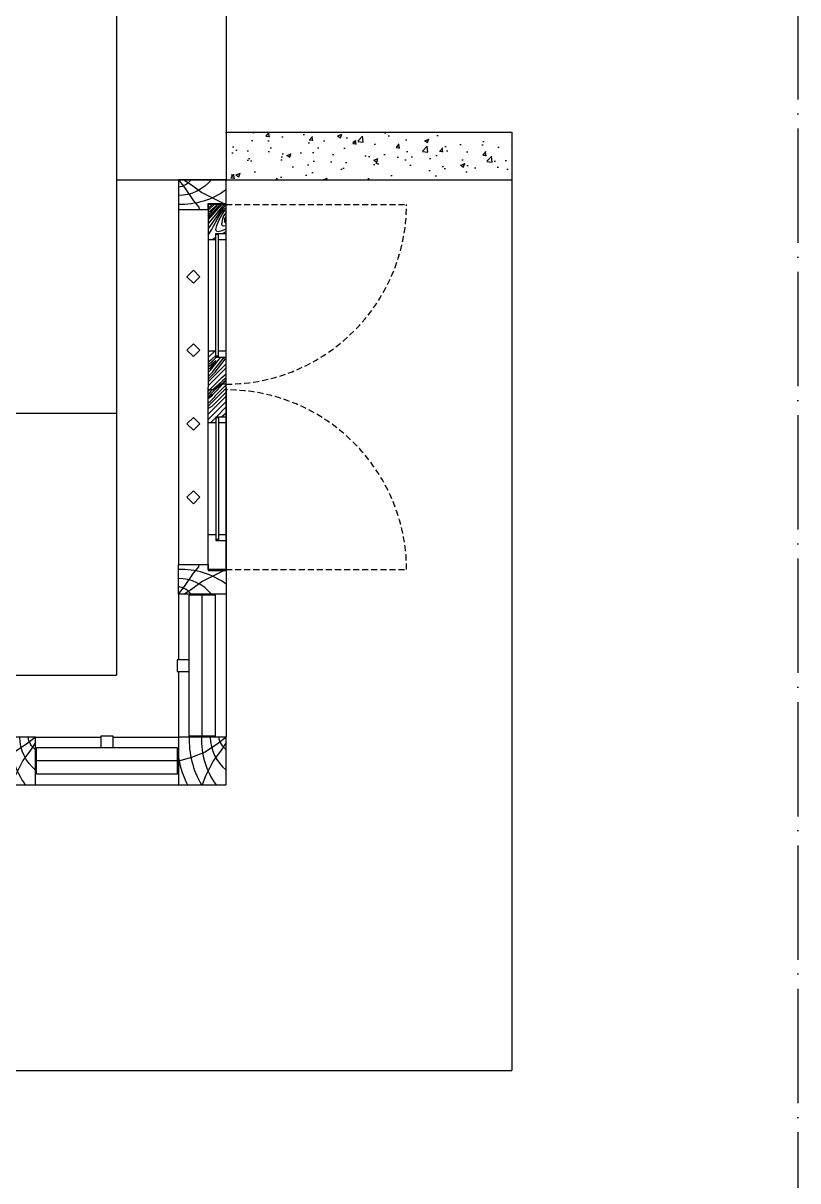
# Model space of a CAD drawing. Header units: metres. Extents: x -16 to 65907, y -5261 to 15511.
# Drawn here: x 11214.6 to 11377.2, y -2639.2 to -2396.2 of the extents above; entities that cross this region are included whole.
import ezdxf

# ---------------------------------------------------------------- set-up
doc = ezdxf.new("R2010")
doc.units = ezdxf.units.M
doc.linetypes.add('ACAD_ISO04W100', pattern=[30, 24, -3, 0, -3])
doc.linetypes.add('DASHED', pattern=[19.05, 12.7, -6.35])
for name, color, linetype in [('BC-BOUNDARY', 3, 'ACAD_ISO04W100'), ('BC-GREYCOLOR', 8, 'Continuous'), ('BC-HATCH', 8, 'Continuous'), ('BC-JOINERY', 93, 'Continuous')]:
    doc.layers.add(name, color=color, linetype=linetype)

# ---------------------------------------------------------------- blocks, each defined once
blk = doc.blocks.new('BC-JN-FRAME-SIDE')
at = {"layer": 'BC-HATCH'}
for points in [[(0, -3.87), (-1.06, -2.29), (-2.66, -0.06), (-4.24, 2.97), (-5, 4.54)], [(-0.01, -5), (-1.62, -3.74), (-4.39, -1.84), (-5.78, -0.75), (-6.25, -0.66)]]:
    blk.add_lwpolyline(points, dxfattribs=at)
for centre, radius, start, end in [((10.75, -4.4), 15.93, 143.8447, 182.1637), ((5.98, -5.2), 9.31, 129.9112, 178.7469), ((2.65, -5.73), 4.3, 128.027, 170.1852)]:
    blk.add_arc(centre, radius, start, end, dxfattribs=at)
at = {"layer": 'BC-JOINERY'}
for p, q in [((-5, 1.25), (-5, 5)), ((-5, 5), (0, 5)), ((0, 5), (0, -5)), ((-6.25, -5), (-6.25, 1.25)), ((-6.25, 1.25), (-5, 1.25)), ((0, -5), (-6.25, -5))]:
    blk.add_line(p, q, dxfattribs=at)

msp = doc.modelspace()

# ---------------------------------------------------------------- hatches: boundary and pattern name
at = {"layer": 'BC-GREYCOLOR', "linetype": 'Continuous'}
h = msp.add_hatch(dxfattribs=at)
h.set_pattern_fill('AR-CONC', color=256, scale=0.05, style=0)
h.set_pattern_definition([(50, (-9187.1976, 111.975), (9.1092334, -0.7969543), [0.9525, -10.4775]), (355, (-9187.198, 111.975), (-1.7621413, 9.552832), [0.762, -8.382]), (100.451, (-9186.4385, 111.909), (7.347125, 8.7558344), [0.8095, -8.9045]), (46.1842, (-9187.198, 114.515), (13.553952, -2.1021164), [1.42875, -15.71625]), (96.6356, (-9186.068, 114.34), (11.870212, 12.371278), [1.21425, -13.35675]), (351.184, (-9187.198, 114.515), (11.87023, 12.371256), [1.143, -12.573]), (21, (-9185.9276, 113.88), (7.580744, -5.113276), [0.9525, -10.4775]), (326, (-9185.928, 113.88), (3.0901014, 9.2093983), [0.762, -8.382]), (71.4514, (-9185.296, 113.454), (10.6708245, 4.096143), [0.8095, -8.9045]), (37.5, (-9187.1976, 111.9752), (0.15443016, 4.22775194), [0, -8.2804, 0, -8.509, 0, -8.41375]), (7.5, (-9187.1976, 111.975), (3.3409831, 5.0090287), [0, -4.8514, 0, -8.0899, 0, -3.20675]), (327.5, (-9190.0297, 111.9752), (6.77952976, -0.2864372), [0, -3.175, 0, -9.906, 0, -13.1445]), (317.5, (-9191.2997, 111.975), (7.406459, 1.2713246), [0, -4.1275, 0, -6.5786, 0, -9.3345])])
h.paths.add_polyline_path([(11317.18, -2429.072), (11317.18, -2419.072), (11257.18, -2419.072), (11257.18, -2429.072)])
at = {"layer": 'BC-GREYCOLOR'}
h = msp.add_hatch(dxfattribs=at)
h.set_pattern_fill('WOOD-F4', color=256, scale=15, angle=45, style=0, pattern_type=2)
h.set_pattern_definition([(75.964, (11251.6266, -2423.2324), (10.6066, 53.033), [0.8746, -86.5896]), (48.814, (11251.9448, -2425.4598), (137.885815, 159.09902), [2.255, -223.2444]), (241.699, (11252.263, -2423.2324), (-21.2132, -42.42641), [1.566, -155.0386]), (55.305, (11251.7327, -2425.0356), (42.42641, 63.63961), [1.677, -166.028]), (34.695, (11259.3695, -2432.6723), (74.24621, 53.03301), [1.677, -166.028]), (208.301, (11261.1726, -2432.142), (-95.45942, -53.03301), [1.566, -155.0386]), (40.914, (11258.7331, -2432.0359), (10.6066, 10.6066), [2.1054, -208.4297]), (41.186, (11258.9452, -2432.4602), (10.6066, 10.6066), [2.255, -223.2444]), (14.036, (11261.1726, -2432.7784), (31.8198, 10.6066), [0.8746, -86.5896]), (34.695, (11253.9601, -2427.263), (74.24621, 53.03301), [1.677, -166.028]), (208.301, (11255.7632, -2426.7326), (-95.45942, -53.03301), [1.566, -155.0386]), (241.699, (11257.4603, -2428.4297), (-21.2132, -42.4264), [1.566, -155.0386]), (55.305, (11256.93, -2430.2328), (42.4264, 63.63961), [1.677, -166.028]), (45, (11259.37, -2430.763), (-10.607, 10.607), [3.15, -11.85]), (228.814, (11260.4301, -2428.6418), (-137.885815, -159.09902), [2.255, -223.2444]), (49.0856, (11252.4752, -2425.9902), (127.27921, 148.492416), [2.10535, -208.4297]), (49.0856, (11252.3691, -2425.672), (127.27921, 148.492416), [2.10535, -208.4297]), (40.914, (11253.0055, -2426.5205), (10.6066, 10.6066), [2.1054, -208.4297]), (40.914, (11253.3237, -2426.6266), (10.6066, 10.6066), [2.1054, -208.4297]), (41.186, (11253.5358, -2427.0508), (10.6066, 10.6066), [2.255, -223.2444]), (14.036, (11255.7632, -2427.369), (31.8198, 10.6066), [0.8746, -86.5896]), (40.914, (11258.4149, -2431.9299), (10.6066, 10.6066), [2.1054, -208.4297]), (40.914, (11258.7331, -2432.0359), (10.6066, 10.6066), [2.1054, -208.4297]), (75.964, (11256.824, -2428.4297), (10.6066, 53.033), [0.8746, -86.5896]), (48.814, (11257.1421, -2430.6571), (137.885815, 159.09902), [2.255, -223.2444]), (49.086, (11257.5663, -2430.8692), (127.27921, 148.49242), [2.1054, -208.4297]), (49.086, (11257.6724, -2431.1874), (127.27921, 148.49242), [2.1054, -208.4297]), (45, (11248.975, -2427.793), (-10.607, 10.607), [1.8, -13.2]), (36.87, (11248.1265, -2428.4297), (10.6066, 10.6066), [1.0607, -105.0054]), (30.964, (11247.0658, -2429.066), (10.6066, 10.6066), [1.237, -60.6097]), (28.301, (11245.687, -2429.8085), (95.45942, 53.03301), [1.566, -155.0386]), (26.565, (11244.8384, -2430.233), (10.6066, 10.6066), [0.9487, -46.4855]), (33.69, (11243.5656, -2431.0813), (10.6066, 10.6066), [1.5297, -74.9556]), (45, (11243.247, -2431.4), (-10.607, 10.607), [0.45, -14.55]), (225, (11245.157, -2430.975), (10.607, -10.607), [1.65, -13.35]), (217.875, (11246.1112, -2430.2328), (-10.6066, -10.6066), [1.2093, -119.7245]), (214.695, (11247.49, -2429.2782), (-74.24621, -53.03301), [1.677, -166.028]), (213.69, (11248.763, -2428.4297), (-10.6066, -10.6066), [1.5297, -74.9556]), (219.289, (11249.9296, -2427.4751), (-10.6066, -10.6066), [1.5075, -149.2407]), (225, (11246.217, -2430.975), (10.607, -10.607), [2.4, -12.6]), (221.186, (11247.9143, -2429.4903), (-10.6066, -10.6066), [2.255, -223.2444]), (218.991, (11250.1417, -2427.6872), (-116.67262, -95.459415), [2.86575, -283.70885]), (45, (11248.763, -2427.581), (-10.607, 10.607), [1.8, -13.2]), (35.538, (11248.0204, -2428.1115), (10.6066, 10.6066), [0.9124, -90.329]), (26.565, (11246.7476, -2428.748), (10.6066, 10.6066), [1.423, -46.011]), (21.801, (11245.687, -2429.1721), (74.24621, 31.8198), [1.1424, -113.0942]), (14.036, (11244.8384, -2429.3843), (31.8198, 10.6066), [0.8746, -86.5896]), (341.565, (11244.52, -2429.278), (21.2132, -2e-07), [0.3354, -33.2056]), (161.565, (11246.005, -2428.2175), (-21.2132, 2e-07), [0.3354, -33.2056]), (188.13, (11246.7476, -2428.1115), (-53.033, -10.6066), [0.75, -74.25]), (198.435, (11247.702, -2427.793), (-10.6066, -10.6066), [1.0062, -32.535]), (215.538, (11249.187, -2426.7326), (-10.6066, -10.6066), [1.8248, -89.4166]), (180, (11247.808, -2426.202), (-10.6066, -10.6066), [0.212, -21.001]), (210.964, (11248.3386, -2425.884), (-10.6066, -10.6066), [0.6185, -61.228]), (161.565, (11247.066, -2427.157), (-21.2132, 2e-07), [0.3354, -33.2056]), (203.199, (11247.8083, -2426.8387), (-42.4264, -21.2132), [0.8078, -79.9697]), (216.87, (11248.6568, -2426.2023), (-10.6066, -10.6066), [1.0607, -105.0054]), (180, (11247.066, -2427.581), (-10.6066, -10.6066), [0.6364, -20.577]), (206.565, (11247.49, -2427.369), (-10.6066, -10.6066), [0.4743, -46.9598]), (210.964, (11248.0204, -2427.051), (-10.6066, -10.6066), [0.6185, -61.228]), (216.87, (11248.869, -2426.4144), (-10.6066, -10.6066), [1.0607, -105.0054]), (108.435, (11250.672, -2423.5506), (-10.6066, 10.6066), [0.3354, -33.2056]), (81.87, (11250.566, -2424.293), (2e-08, 21.2132), [0.75, -74.25]), (71.565, (11250.248, -2425.248), (2e-07, 21.2132), [1.0062, -32.535]), (54.462, (11249.187, -2426.7326), (42.4264, 63.6396), [1.8248, -89.4166]), (90, (11248.657, -2425.354), (-10.6066, 10.6066), [0.212, -21.001]), (59.036, (11248.3386, -2425.884), (21.2132, 42.4264), [0.6185, -61.228]), (90, (11250.036, -2424.611), (-10.6066, 10.6066), [0.6364, -20.577]), (63.435, (11249.8235, -2425.0356), (10.6066, 31.8198), [0.4743, -46.9598]), (59.036, (11249.5053, -2425.566), (21.2132, 42.4264), [0.6185, -61.228]), (53.13, (11248.869, -2426.4144), (53.033, 74.24622), [1.0607, -105.0054]), (108.435, (11249.6114, -2424.611), (-10.6066, 10.6066), [0.3354, -33.2056]), (66.801, (11249.2932, -2425.3538), (10.6066, 31.8198), [0.8078, -79.9697]), (53.13, (11248.6568, -2426.2023), (53.033, 74.24622), [1.0607, -105.0054]), (68.199, (11251.2024, -2424.2931), (10.6066, 31.8198), [1.1424, -113.0942]), (63.435, (11250.566, -2425.566), (10.6066, 31.8198), [1.423, -46.011]), (54.462, (11250.0356, -2426.3084), (42.4264, 63.6396), [0.9124, -90.329]), (233.13, (11250.8842, -2425.672), (-53.033, -74.24622), [1.0607, -105.0054]), (239.036, (11251.5206, -2424.6113), (-21.2132, -42.4264), [1.237, -60.6097]), (51.009, (11250.1417, -2427.6872), (84.852814, 106.066017), [2.86575, -283.70885]), (56.31, (11250.8842, -2426.3084), (31.8198, 53.033), [1.5297, -74.9556]), (50.711, (11249.9296, -2427.4751), (84.85282, 106.06602), [1.5075, -149.2407]), (315, (11246.323, -2427.475), (10.607, 10.607), [0.15, -14.85]), (315, (11249.93, -2423.869), (10.607, 10.607), [0.15, -14.85]), (39.29, (11256.93, -2434.4754), (10.6066, 10.6066), [1.5075, -149.2407]), (33.69, (11258.0967, -2433.5208), (10.6066, 10.6066), [1.5297, -74.9556]), (38.991, (11256.7178, -2434.2633), (116.67262, 95.459415), [2.86575, -283.70885]), (210.964, (11259.7937, -2432.8845), (-10.6066, -10.6066), [1.237, -60.6097]), (216.87, (11258.733, -2433.5208), (-10.6066, -10.6066), [1.0607, -105.0054]), (35.538, (11258.0967, -2434.3694), (10.6066, 10.6066), [0.9124, -90.329]), (26.565, (11258.839, -2433.839), (10.6066, 10.6066), [1.423, -46.011]), (21.801, (11260.112, -2433.2026), (74.2462, 31.8198), [1.1424, -113.0942]), (36.87, (11258.2027, -2435.7482), (10.6066, 10.6066), [1.0607, -105.0054]), (23.2, (11259.0513, -2435.1118), (42.4264, 21.2132), [0.8078, -79.9697]), (341.565, (11259.794, -2434.7936), (21.213, -2e-07), [0.3354, -33.2056]), (36.87, (11257.9906, -2435.536), (10.6066, 10.6066), [1.0607, -105.0054]), (30.964, (11258.839, -2434.8997), (10.6066, 10.6066), [0.6185, -61.228]), (26.565, (11259.3695, -2434.5815), (10.6066, 10.6066), [0.4743, -46.96]), (360, (11259.794, -2434.369), (10.607, 10.607), [0.6364, -20.577]), (30.964, (11258.521, -2436.0664), (10.6066, 10.6066), [0.6185, -61.228]), (360, (11259.051, -2435.748), (10.607, 10.607), [0.212, -21.001]), (35.538, (11257.6724, -2435.218), (10.6066, 10.6066), [1.8248, -89.4166]), (18.435, (11259.157, -2434.157), (10.6066, 10.6066), [1.006, -32.535]), (8.13, (11260.112, -2433.839), (53.033, 10.6066), [0.75, -74.25]), (341.565, (11260.8544, -2433.733), (21.213, -2e-07), [0.3354, -33.2056]), (233.13, (11257.9906, -2435.536), (-53.033, -74.2462), [1.0607, -105.0054]), (239.036, (11257.3542, -2436.3846), (-21.2132, -42.4264), [0.6185, -61.228]), (243.435, (11257.036, -2436.915), (-10.6066, -31.8198), [0.4743, -46.96]), (270, (11256.824, -2437.339), (10.607, -10.607), [0.6364, -20.577]), (233.13, (11258.2027, -2435.7482), (-53.033, -74.2462), [1.0607, -105.0054]), (246.8, (11257.5663, -2436.5968), (-10.6066, -31.8198), [0.8078, -79.9697]), (288.43, (11257.248, -2437.339), (10.6066, -10.6066), [0.3354, -33.2056]), (239.036, (11258.521, -2436.0664), (-21.2132, -42.4264), [0.6185, -61.228]), (270, (11258.203, -2436.597), (10.607, -10.607), [0.212, -21.001]), (234.462, (11257.6724, -2435.218), (-42.4264, -63.6396), [1.8248, -89.4166]), (251.57, (11256.612, -2436.703), (-2e-07, -21.213), [1.006, -32.535]), (261.87, (11256.2935, -2437.6574), (-2e-08, -21.2132), [0.75, -74.25]), (288.43, (11256.1875, -2438.4), (10.6066, -10.6066), [0.3354, -33.2056]), (108.43, (11255.127, -2439.885), (-10.6066, 10.6066), [0.3354, -33.2056]), (75.964, (11255.0208, -2439.5666), (10.6066, 53.033), [0.8746, -86.5896]), (68.2, (11255.2329, -2438.718), (10.6066, 31.8198), [1.1424, -113.0942]), (63.43, (11255.657, -2437.6574), (10.6066, 31.82), [1.423, -46.011]), (54.46, (11256.2935, -2436.3846), (42.4264, 63.6396), [0.9124, -90.329]), (45, (11256.824, -2435.642), (-10.607, 10.607), [1.8, -13.2]), (229.086, (11254.4904, -2436.2786), (-127.27921, -148.49242), [2.1054, -208.4297]), (225, (11253.112, -2437.87), (10.607, -10.607), [2.4, -12.6]), (231.009, (11256.7178, -2434.2633), (-84.85281, -106.06602), [2.86575, -283.70885]), (228.814, (11254.9147, -2436.4907), (-137.88582, -159.09902), [2.255, -223.2444]), (225, (11253.43, -2438.188), (10.607, -10.607), [2.4, -12.6]), (230.71, (11256.93, -2434.4754), (-84.85282, -106.06602), [1.5075, -149.2407]), (236.31, (11255.9753, -2435.6422), (-31.8198, -53.033), [1.5297, -74.9556]), (235.305, (11255.1268, -2436.915), (-42.4264, -63.6396), [1.677, -166.028]), (232.125, (11254.1722, -2438.2938), (-63.6396, -84.8528), [1.2093, -119.7245]), (225, (11253.43, -2439.248), (10.607, -10.607), [1.65, -13.35]), (45, (11253.005, -2441.158), (-10.607, 10.607), [0.45, -14.55]), (56.31, (11253.3237, -2440.8394), (31.8198, 53.033), [1.5297, -74.9556]), (63.435, (11254.172, -2439.5666), (10.6066, 31.8198), [0.9487, -46.4855]), (61.7, (11254.5965, -2438.7181), (21.2132, 42.4264), [1.566, -155.0386]), (59.04, (11255.339, -2437.3392), (21.2132, 42.4264), [1.237, -60.6097]), (53.13, (11255.9753, -2436.2786), (53.033, 74.2462), [1.0607, -105.0054]), (45, (11256.612, -2435.43), (-10.607, 10.607), [1.8, -13.2]), (135, (11256.93, -2438.082), (-10.607, -10.607), [0.15, -14.85]), (135, (11260.536, -2434.475), (-10.607, -10.607), [0.15, -14.85]), (227.862, (11256.5057, -2434.0512), (-190.91885, -212.13205), [3.00375, -297.37104]), (42.138, (11256.5057, -2434.0512), (10.6066, 10.6066), [3.00375, -297.37104]), (40.426, (11256.5057, -2433.20265), (148.492424, 127.27922), [3.762, -372.4361]), (229.574, (11258.9452, -2430.33887), (-116.67262, -137.885822), [3.762, -372.4361]), (48.013, (11250.566, -2428.1115), (180.312196, 201.5254), [2.85394, -282.5405]), (47.8624, (11250.35384, -2427.89935), (190.918848, 212.13205), [3.00375, -297.37104]), (41.987, (11250.8842, -2428.4297), (10.6066, 10.6066), [2.85394, -282.5405]), (42.1376, (11251.0963, -2428.6418), (10.6066, 10.6066), [3.00375, -297.37104]), (39.29, (11251.5206, -2429.0661), (10.6066, 10.6066), [1.5075, -149.2407]), (33.69, (11252.6873, -2428.1115), (10.6066, 10.6066), [1.5297, -74.9556]), (38.991, (11251.3084, -2428.85394), (116.67262, 95.459415), [2.86575, -283.70885]), (210.964, (11254.3844, -2427.475), (-10.6066, -10.6066), [1.237, -60.6097]), (216.87, (11253.3237, -2428.1115), (-10.6066, -10.6066), [1.0607, -105.0054]), (35.538, (11252.6873, -2428.96), (10.6066, 10.6066), [0.9124, -90.329]), (26.565, (11253.4298, -2428.4297), (10.6066, 10.6066), [1.423, -46.011]), (21.801, (11254.7026, -2427.7933), (74.2462, 31.8198), [1.1424, -113.0942]), (41.987, (11256.29354, -2433.83905), (10.6066, 10.6066), [2.85394, -282.5405]), (42.138, (11256.5057, -2434.0512), (10.6066, 10.6066), [3.00375, -297.37104]), (54.462, (11255.233, -2431.5056), (42.4264, 63.6396), [0.9124, -90.329]), (63.435, (11255.763, -2430.763), (10.6066, 31.8198), [1.423, -46.011]), (68.199, (11256.3996, -2429.4903), (10.6066, 31.8198), [1.1424, -113.0942]), (239.036, (11256.7178, -2429.8085), (-21.2132, -42.4264), [1.237, -60.6097]), (233.13, (11256.0814, -2430.8692), (-53.033, -74.2462), [1.0607, -105.0054]), (51.009, (11255.33895, -2432.88445), (84.852814, 106.06602), [2.86575, -283.70885]), (50.71, (11255.1268, -2432.6723), (84.85282, 106.06602), [1.5075, -149.2407]), (56.31, (11256.0814, -2431.5056), (31.8198, 53.033), [1.5297, -74.9556]), (47.862, (11255.5511, -2433.0966), (190.91885, 212.13205), [3.00375, -297.37104]), (48.013, (11255.7632, -2433.3087), (180.312196, 201.5254), [2.85394, -282.5405]), (45, (11250.46, -2438.612), (-10.607, 10.607), [0.9, -14.1]), (41.186, (11251.0963, -2437.9756), (10.6066, 10.6066), [2.255, -223.2444]), (40.426, (11252.79336, -2436.4907), (148.492424, 127.27922), [3.762, -372.4361]), (49.574, (11253.2176, -2436.91496), (116.67262, 137.88582), [3.762, -372.4361]), (221.987, (11250.566, -2428.1115), (-10.6066, -10.6066), [2.85394, -282.5405]), (220.914, (11248.4447, -2430.0207), (-10.6066, -10.6066), [2.1054, -208.4297]), (225, (11246.854, -2431.4), (10.607, -10.607), [2.55, -12.45]), (222.1376, (11250.35384, -2427.89935), (-10.6066, -10.6066), [3.00375, -297.37104]), (220.914, (11248.1265, -2429.9146), (-10.6066, -10.6066), [2.1054, -208.4297]), (225, (11246.535, -2431.293), (10.607, -10.607), [2.4, -12.6]), (36.87, (11252.7934, -2430.3389), (10.6066, 10.6066), [1.0607, -105.0054]), (23.199, (11253.642, -2429.7025), (42.4264, 21.2132), [0.8078, -79.9697]), (341.565, (11254.3844, -2429.384), (21.2132, -2e-07), [0.3354, -33.2056]), (36.87, (11252.5812, -2430.1267), (10.6066, 10.6066), [1.0607, -105.0054]), (30.964, (11253.4298, -2429.4903), (10.6066, 10.6066), [0.6185, -61.228]), (26.565, (11253.96, -2429.172), (10.6066, 10.6066), [0.4743, -46.96]), (360, (11254.384, -2428.96), (10.607, 10.607), [0.6364, -20.577]), (30.964, (11253.1116, -2430.657), (10.6066, 10.6066), [0.6185, -61.228]), (360, (11253.642, -2430.339), (10.607, 10.607), [0.212, -21.001]), (35.538, (11252.263, -2429.8085), (10.6066, 10.6066), [1.8248, -89.4166]), (18.435, (11253.748, -2428.748), (10.6066, 10.6066), [1.006, -32.535]), (8.13, (11254.7026, -2428.4297), (53.033, 10.6066), [0.75, -74.25]), (341.565, (11255.445, -2428.3236), (21.2132, -2e-07), [0.3354, -33.2056]), (233.13, (11252.5812, -2430.1267), (-53.033, -74.2462), [1.0607, -105.0054]), (239.036, (11251.945, -2430.9753), (-21.2132, -42.4264), [0.6185, -61.228]), (243.435, (11251.6266, -2431.5056), (-10.6066, -31.8198), [0.4743, -46.96]), (270, (11251.415, -2431.93), (10.607, -10.607), [0.6364, -20.577]), (233.13, (11252.7934, -2430.3389), (-53.033, -74.2462), [1.0607, -105.0054]), (246.801, (11252.157, -2431.1874), (-10.6066, -31.8198), [0.8078, -79.9697]), (288.435, (11251.839, -2431.93), (10.6066, -10.6066), [0.3354, -33.2056]), (239.036, (11253.1116, -2430.657), (-21.2132, -42.4264), [0.6185, -61.228]), (270, (11252.793, -2431.187), (10.607, -10.607), [0.212, -21.001]), (234.462, (11252.263, -2429.8085), (-42.4264, -63.6396), [1.8248, -89.4166]), (251.565, (11251.2024, -2431.2935), (-2e-07, -21.2132), [1.006, -32.535]), (261.87, (11250.8842, -2432.248), (-2e-08, -21.2132), [0.75, -74.25]), (288.435, (11250.778, -2432.9905), (10.6066, -10.6066), [0.3354, -33.2056]), (108.435, (11249.7174, -2434.4754), (-10.6066, 10.6066), [0.3354, -33.2056]), (75.964, (11249.6114, -2434.1572), (10.6066, 53.033), [0.8746, -86.5896]), (68.199, (11249.8235, -2433.3087), (10.6066, 31.8198), [1.1424, -113.0942]), (63.435, (11250.248, -2432.248), (10.6066, 31.8198), [1.423, -46.011]), (54.462, (11250.8842, -2430.9753), (42.4264, 63.6396), [0.9124, -90.329]), (45, (11251.415, -2430.233), (-10.607, 10.607), [1.8, -13.2]), (228.013, (11250.8842, -2428.4297), (-180.312196, -201.5254), [2.85394, -282.5405]), (229.086, (11248.975, -2430.551), (-127.27921, -148.49242), [2.1054, -208.4297]), (225, (11247.596, -2432.142), (10.607, -10.607), [2.55, -12.45]), (227.8624, (11251.0963, -2428.6418), (-190.918848, -212.13205), [3.00375, -297.37104]), (229.086, (11249.081, -2430.8692), (-127.27921, -148.49242), [2.1054, -208.4297]), (225, (11247.702, -2432.46), (10.607, -10.607), [2.4, -12.6]), (231.009, (11251.3084, -2428.85394), (-84.852814, -106.066017), [2.86575, -283.70885]), (228.814, (11249.5053, -2431.0813), (-137.885815, -159.09902), [2.255, -223.2444]), (225, (11248.02, -2432.778), (10.607, -10.607), [2.4, -12.6]), (230.71, (11251.5206, -2429.0661), (-84.85282, -106.06602), [1.5075, -149.2407]), (236.31, (11250.566, -2430.2328), (-31.8198, -53.033), [1.5297, -74.9556]), (235.305, (11249.7174, -2431.5056), (-42.4264, -63.63961), [1.677, -166.028]), (232.125, (11248.7629, -2432.8845), (-63.63961, -84.85282), [1.2093, -119.7245]), (225, (11248.02, -2433.839), (10.607, -10.607), [1.65, -13.35]), (45, (11247.596, -2435.748), (-10.607, 10.607), [0.45, -14.55]), (56.31, (11247.9143, -2435.43), (31.8198, 53.033), [1.5297, -74.9556]), (63.435, (11248.763, -2434.1572), (10.6066, 31.8198), [0.9487, -46.4855]), (61.699, (11249.1871, -2433.3087), (21.2132, 42.4264), [1.566, -155.0386]), (59.036, (11249.9296, -2431.93), (21.2132, 42.4264), [1.237, -60.6097]), (53.13, (11250.566, -2430.8692), (53.033, 74.2462), [1.0607, -105.0054]), (45, (11251.202, -2430.02), (-10.607, 10.607), [1.8, -13.2]), (228.013, (11256.29354, -2433.83905), (-180.312196, -201.5254), [2.85394, -282.5405]), (229.086, (11254.3844, -2435.9604), (-127.27921, -148.49242), [2.1054, -208.4297]), (225, (11253.005, -2437.551), (10.607, -10.607), [2.55, -12.45]), (227.862, (11256.5057, -2434.0512), (-190.91885, -212.13205), [3.00375, -297.37104]), (229.086, (11254.4904, -2436.2786), (-127.27921, -148.49242), [2.1054, -208.4297]), (225, (11253.112, -2437.87), (10.607, -10.607), [2.4, -12.6]), (45, (11248.445, -2436.597), (-10.607, 10.607), [0.45, -14.55]), (33.69, (11248.763, -2436.2786), (10.6066, 10.6066), [1.5297, -74.9556]), (26.565, (11250.0356, -2435.43), (10.6066, 10.6066), [0.9487, -46.4855]), (28.3, (11250.8842, -2435.0058), (95.45942, 53.033), [1.566, -155.0386]), (30.964, (11252.263, -2434.2633), (10.6066, 10.6066), [1.237, -60.6097]), (36.87, (11253.3237, -2433.627), (10.6066, 10.6066), [1.0607, -105.0054]), (45, (11254.172, -2432.99), (-10.607, 10.607), [1.8, -13.2]), (219.29, (11255.1268, -2432.6723), (-10.6066, -10.6066), [1.5075, -149.2407]), (213.69, (11253.96, -2433.627), (-10.6066, -10.6066), [1.5297, -74.9556]), (214.695, (11252.6873, -2434.4754), (-74.24621, -53.033), [1.677, -166.028]), (217.875, (11251.3084, -2435.43), (-10.6066, -10.6066), [1.2093, -119.7245]), (225, (11250.354, -2436.172), (10.607, -10.607), [1.65, -13.35]), (218.991, (11255.33895, -2432.88445), (-116.67262, -95.459415), [2.86575, -283.70885]), (221.186, (11253.1116, -2434.6876), (-10.6066, -10.6066), [2.255, -223.2444]), (225, (11251.415, -2436.172), (10.607, -10.607), [2.4, -12.6]), (222.138, (11255.5511, -2433.0966), (-10.6066, -10.6066), [3.00375, -297.37104]), (220.914, (11253.3237, -2435.1118), (-10.6066, -10.6066), [2.1054, -208.4297]), (225, (11251.733, -2436.49), (10.607, -10.607), [2.4, -12.6]), (221.987, (11255.7632, -2433.3087), (-10.6066, -10.6066), [2.85394, -282.5405]), (220.914, (11253.6419, -2435.2179), (-10.6066, -10.6066), [2.1054, -208.4297]), (225, (11252.051, -2436.597), (10.607, -10.607), [2.55, -12.45]), (341.565, (11249.7174, -2434.4754), (21.213, -2e-07), [0.3354, -33.2056]), (14.036, (11250.0356, -2434.5815), (31.8198, 10.6066), [0.8746, -86.5896]), (21.801, (11250.8842, -2434.3694), (74.2462, 31.8198), [1.1424, -113.0942]), (26.565, (11251.945, -2433.945), (10.6066, 10.6066), [1.423, -46.011]), (35.538, (11253.2176, -2433.3087), (10.6066, 10.6066), [0.9124, -90.329]), (45, (11253.96, -2432.778), (-10.607, 10.607), [1.8, -13.2]), (215.538, (11254.3844, -2431.9299), (-10.6066, -10.6066), [1.8248, -89.4166]), (198.435, (11252.8994, -2432.9905), (-10.6066, -10.6066), [1.006, -32.535]), (188.13, (11251.9448, -2433.3087), (-53.033, -10.6066), [0.75, -74.25]), (161.565, (11251.2024, -2433.415), (-21.213, 2e-07), [0.3354, -33.2056]), (210.964, (11253.536, -2431.0813), (-10.6066, -10.6066), [0.6185, -61.228]), (180, (11253.005, -2431.4), (-10.607, -10.607), [0.212, -21.001]), (216.87, (11253.854, -2431.3995), (-10.6066, -10.6066), [1.0607, -105.0054]), (203.2, (11253.0055, -2432.036), (-42.4264, -21.2132), [0.8078, -79.9697]), (161.565, (11252.263, -2432.354), (-21.213, 2e-07), [0.3354, -33.2056]), (216.87, (11254.0662, -2431.6117), (-10.6066, -10.6066), [1.0607, -105.0054]), (210.964, (11253.2176, -2432.248), (-10.6066, -10.6066), [0.6185, -61.228]), (206.565, (11252.6873, -2432.5663), (-10.6066, -10.6066), [0.4743, -46.96]), (180, (11252.263, -2432.778), (-10.607, -10.607), [0.6364, -20.577]), (135, (11251.627, -2432.778), (-10.607, -10.607), [0.3, -14.7]), (54.462, (11254.3844, -2431.9299), (42.4264, 63.6396), [1.8248, -89.4166]), (71.565, (11255.445, -2430.445), (2e-07, 21.2132), [1.006, -32.535]), (81.87, (11255.7632, -2429.4903), (2e-08, 21.2132), [0.75, -74.25]), (108.435, (11255.869, -2428.748), (-10.6066, 10.6066), [0.3354, -33.2056]), (59.036, (11253.536, -2431.0813), (21.2132, 42.4264), [0.6185, -61.228]), (90, (11253.854, -2430.551), (-10.607, 10.607), [0.212, -21.001]), (53.13, (11254.0662, -2431.6117), (53.033, 74.2462), [1.0607, -105.0054]), (59.036, (11254.7026, -2430.763), (21.2132, 42.4264), [0.6185, -61.228]), (63.435, (11255.0207, -2430.233), (10.6066, 31.8198), [0.4743, -46.96]), (90, (11255.233, -2429.809), (-10.607, 10.607), [0.6364, -20.577]), (135, (11255.233, -2429.172), (-10.607, -10.607), [0.3, -14.7]), (53.13, (11253.854, -2431.3995), (53.033, 74.2462), [1.0607, -105.0054]), (66.801, (11254.4904, -2430.551), (10.6066, 31.8198), [0.8078, -79.9697]), (108.435, (11254.8086, -2429.8085), (-10.6066, 10.6066), [0.3354, -33.2056]), (45, (11250.99, -2439.142), (-10.607, 10.607), [3.15, -11.85]), (243.435, (11252.6873, -2422.384), (-10.6066, -31.8198), [0.9487, -46.4855]), (52.125, (11252.6873, -2423.6567), (63.63961, 84.85282), [1.2093, -119.7245]), (108.435, (11251.839, -2422.384), (-10.6066, 10.6066), [0.3354, -33.2056]), (236.31, (11253.5358, -2421.111), (-31.8198, -53.033), [1.5297, -74.9556]), (225, (11253.854, -2420.793), (10.607, -10.607), [0.45, -14.55]), (45, (11253.43, -2423.763), (-10.607, 10.607), [2.4, -12.6]), (45, (11253.43, -2422.702), (-10.607, 10.607), [1.65, -13.35]), (45, (11260.324, -2430.657), (-10.607, 10.607), [2.4, -12.6]), (45, (11261.703, -2430.975), (-10.607, 10.607), [1.65, -13.35]), (45, (11260.642, -2430.975), (-10.607, 10.607), [2.4, -12.6]), (225, (11263.612, -2430.551), (10.607, -10.607), [0.45, -14.55]), (213.69, (11263.294, -2430.8692), (-10.6066, -10.6066), [1.5297, -74.9556]), (341.565, (11262.021, -2432.566), (21.2132, -2e-07), [0.3354, -33.2056]), (37.875, (11260.7483, -2431.7177), (10.6066, 10.6066), [1.2093, -119.7245]), (206.565, (11262.021, -2431.7177), (-10.6066, -10.6066), [0.9487, -46.4855]), (225, (11261.067, -2428.005), (10.607, -10.607), [0.9, -14.1]), (45, (11253.854, -2424.399), (-10.607, 10.607), [2.55, -12.45]), (45, (11253.748, -2424.081), (-10.607, 10.607), [2.4, -12.6]), (45, (11254.596, -2425.142), (-10.607, 10.607), [2.55, -12.45]), (45, (11254.915, -2425.248), (-10.607, 10.607), [2.4, -12.6]), (45, (11256.294, -2425.566), (-10.607, 10.607), [1.65, -13.35]), (45, (11255.233, -2425.566), (-10.607, 10.607), [2.4, -12.6]), (225, (11258.203, -2425.142), (10.607, -10.607), [0.45, -14.55]), (213.69, (11257.8845, -2425.4598), (-10.6066, -10.6066), [1.5297, -74.9556]), (341.565, (11256.612, -2427.157), (21.2132, -2e-07), [0.3354, -33.2056]), (45, (11260.006, -2430.551), (-10.607, 10.607), [2.55, -12.45]), (45, (11260.324, -2430.657), (-10.607, 10.607), [2.4, -12.6]), (108.435, (11257.036, -2427.581), (-10.6066, 10.6066), [0.3354, -33.2056]), (225, (11259.051, -2425.99), (10.607, -10.607), [0.45, -14.55]), (236.31, (11258.733, -2426.3084), (-31.8198, -53.033), [1.5297, -74.9556]), (45, (11258.627, -2428.96), (-10.607, 10.607), [2.4, -12.6]), (45, (11258.627, -2427.9), (-10.607, 10.607), [1.65, -13.35]), (45, (11258.945, -2429.278), (-10.607, 10.607), [2.4, -12.6]), (45, (11259.051, -2429.596), (-10.607, 10.607), [2.55, -12.45]), (37.875, (11255.339, -2426.3084), (10.6066, 10.6066), [1.2093, -119.7245]), (206.565, (11256.6117, -2426.3084), (-10.6066, -10.6066), [0.9487, -46.4855]), (243.435, (11257.8845, -2427.581), (-10.6066, -31.8198), [0.9487, -46.4855]), (52.125, (11257.8845, -2428.854), (63.63961, 84.85282), [1.2093, -119.7245])])
h.paths.add_polyline_path([(11257.18, -2440.332), (11257.18, -2434.282), (11253.43, -2434.282), (11253.43, -2441.582), (11255.005, -2441.582), (11255.005, -2440.332), (11255.605, -2440.332)])
h = msp.add_hatch(dxfattribs=at)
h.set_pattern_fill('WOOD-F5', color=256, scale=20, angle=45, style=0, pattern_type=2)
h.set_pattern_definition([(227.4896, (11251.167, -2447.726), (-296.984848, -325.26912), [4.60435, -455.8302]), (226.975, (11252.4398, -2447.0189), (-381.837662, -410.121933), [5.80345, -574.5413]), (45, (11249.329, -2455.221), (-14.142, 14.142), [10.2, -9.8]), (45, (11250.177, -2450.413), (-14.142, 14.142), [2.8, -17.2]), (45, (11250.318, -2451.12), (-14.142, 14.142), [3.2, -16.8]), (225, (11253.571, -2448.716), (14.142, -14.142), [2.6, -17.4]), (225, (11255.975, -2447.443), (14.142, -14.142), [11, -9]), (227.7263, (11257.1067, -2453.6657), (-268.700577, -296.984848), [4.2048, -416.2712]), (225, (11257.107, -2448.575), (14.142, -14.142), [7.8, -12.2]), (38.66, (11255.1268, -2452.2515), (14.14214, 14.14214), [1.811, -179.2966]), (231.34, (11256.541, -2451.1201), (-98.99495, -127.27922), [1.811, -179.2966]), (220.0303, (11257.8138, -2449.2817), (-183.847764, -155.56349), [4.61736, -457.1185]), (229.9697, (11258.3795, -2449.8473), (-141.421355, -169.705628), [4.61736, -457.1185]), (49.399, (11255.5511, -2454.3728), (155.56349, 183.84776), [5.2154, -255.5527]), (225, (11260.642, -2452.11), (14.142, -14.142), [12.4, -7.6]), (45, (11256.824, -2454.797), (-14.142, 14.142), [4.6, -15.4]), (225, (11262.056, -2453.524), (14.142, -14.142), [13.2, -6.8]), (225, (11260.925, -2452.393), (14.142, -14.142), [7.4, -12.6]), (41.4237, (11257.6724, -2456.777), (14.142136, 14.142136), [3.2062, -317.4181]), (225, (11262.48, -2453.949), (14.142, -14.142), [20, 0]), (225, (11263.046, -2454.514), (14.142, -14.142), [6.4, -13.6]), (45, (11257.955, -2460.737), (-14.142, 14.142), [4.2, -15.8]), (219.806, (11261.7736, -2458.3326), (-14.14214, -14.14214), [2.209, -218.6981]), (53.13, (11261.4908, -2460.0297), (70.71068, 98.99495), [2.8284, -138.593]), (237.529, (11264.0364, -2459.7468), (-42.4264, -70.71068), [1.844, -182.547]), (237.529, (11263.612, -2459.3226), (-42.4264, -70.71068), [1.844, -182.547]), (237.529, (11263.0464, -2458.7569), (-42.4264, -70.71068), [1.844, -182.547]), (36.87, (11263.612, -2461.8682), (14.14214, 14.14214), [1.4142, -140.0071]), (218.66, (11248.0557, -2451.1201), (-14.14214, -14.14214), [1.811, -179.2966]), (45, (11244.237, -2454.656), (-14.142, 14.142), [3.4, -16.6]), (40.9144, (11242.116, -2456.4941), (14.142136, 14.142136), [2.8071, -277.9062]), (45, (11239.43, -2459.181), (-14.142, 14.142), [3.8, -16.2]), (45, (11248.763, -2449.847), (-14.142, 14.142), [1.6, -18.4]), (33.69, (11247.9143, -2450.413), (14.14214, 14.14214), [1.0198, -100.9606]), (56.31, (11249.8942, -2448.716), (42.4264, 70.7107), [1.0198, -100.9606]), (228.5763, (11243.2474, -2456.777), (-197.9899, -226.27417), [3.2062, -317.4181]), (41.4237, (11240.8433, -2458.8983), (14.142136, 14.142136), [3.2062, -317.4181]), (225.9878, (11248.76285, -2452.1101), (-791.9596006, -820.2438607), [11.60172, -1148.57068]), (230.1944, (11250.177, -2450.413), (-127.27922, -155.56349), [2.209, -218.6981]), (221.6335, (11242.2575, -2457.2013), (-14.142136, -14.142135), [3.4059, -337.1818]), (219.8056, (11243.9545, -2455.787), (-14.14214, -14.14214), [2.209, -218.6981]), (225, (11248.48, -2451.262), (14.142, -14.142), [6.4, -13.6]), (45, (11240.278, -2460.03), (-14.142, 14.142), [1.2, -18.8]), (225, (11240.843, -2458.898), (14.142, -14.142), [1.2, -18.8]), (225, (11250.036, -2451.686), (14.142, -14.142), [12.8, -7.2]), (63.435, (11250.0356, -2451.686), (14.1421, 42.4264), [0.6325, -62.613]), (225, (11244.237, -2458.333), (14.142, -14.142), [4, -16]), (216.87, (11245.3687, -2457.484), (-14.14214, -14.14214), [1.4142, -140.0071]), (225, (11246.924, -2455.928), (14.142, -14.142), [2.2, -17.8]), (230.711, (11248.1972, -2454.3728), (-113.13709, -141.42136), [2.01, -198.9875]), (225, (11251.45, -2451.12), (14.142, -14.142), [4.6, -15.4]), (243.435, (11251.733, -2450.5544), (-14.1421, -42.4264), [0.6325, -62.613]), (225, (11243.955, -2459.464), (14.142, -14.142), [3, -17]), (56.31, (11247.0658, -2456.9184), (42.4264, 70.7107), [2.0396, -99.9408]), (45, (11245.369, -2458.615), (-14.142, 14.142), [2.4, -17.6]), (30.964, (11243.9545, -2459.464), (14.1421, 14.1421), [1.6492, -80.813]), (53.746, (11247.7729, -2457.3427), (70.71068, 98.99495), [2.6306, -260.4283]), (45, (11246.076, -2459.04), (-14.142, 14.142), [2.4, -17.6]), (35.538, (11244.096, -2460.454), (14.14214, 14.14214), [2.433, -119.2221]), (45, (11242.399, -2462.151), (-14.142, 14.142), [2.4, -17.6]), (231.71, (11252.0155, -2459.6054), (-98.99495, -127.27922), [3.4234, -338.9214]), (221.4237, (11254.4197, -2457.4841), (-14.142136, -14.142136), [3.2062, -317.4181]), (228.18, (11251.5913, -2454.09), (-226.27417, -254.55844), [3.6056, -356.9496]), (225, (11249.187, -2456.777), (14.142, -14.142), [3.6, -16.4]), (218.66, (11246.6415, -2459.3226), (-14.14214, -14.14214), [1.811, -179.2966]), (225, (11245.227, -2460.454), (14.142, -14.142), [3.2, -16.8]), (225, (11251.167, -2455.928), (14.142, -14.142), [10.6, -9.4]), (45, (11254.278, -2453.666), (-14.142, 14.142), [1.6, -18.4]), (225, (11255.127, -2452.252), (14.142, -14.142), [1.4, -18.6]), (231.34, (11254.1369, -2453.2415), (-98.99495, -127.27922), [1.811, -179.2966]), (37.875, (11253.0055, -2454.6557), (14.14214, 14.14214), [1.6125, -159.6327]), (229.7636, (11254.2783, -2452.2515), (-141.42136, -169.70563), [4.8166, -236.0153]), (225, (11246.5, -2461.727), (14.142, -14.142), [3.2, -16.8]), (219.806, (11248.1972, -2460.3125), (-14.14214, -14.14214), [2.209, -218.6981]), (230.194, (11249.6114, -2458.6155), (-127.27922, -155.56349), [2.209, -218.6981]), (225, (11251.733, -2456.494), (14.142, -14.142), [3, -17]), (220.2364, (11255.4097, -2453.3829), (-14.14214, -14.14214), [4.8166, -236.0153]), (30.964, (11246.5, -2462.858), (14.1421, 14.1421), [1.6492, -80.813]), (45, (11247.914, -2462.01), (-14.142, 14.142), [2.6, -17.4]), (49.764, (11249.7528, -2460.1711), (141.42136, 169.70563), [2.4083, -238.4236]), (45, (11251.308, -2458.333), (-14.142, 14.142), [1.8, -18.2]), (39.806, (11252.5812, -2457.0598), (14.14214, 14.14214), [2.209, -218.6981]), (45, (11254.278, -2455.646), (-14.142, 14.142), [1.8, -18.2]), (225, (11246.5, -2462.858), (14.142, -14.142), [2.4, -17.6]), (225, (11253.005, -2457.767), (14.142, -14.142), [2.2, -17.8]), (225, (11247.631, -2463.14), (14.142, -14.142), [3, -17]), (217.875, (11254.2783, -2456.777), (-14.14214, -14.14214), [1.6125, -159.6327]), (49.764, (11249.8942, -2461.161), (141.42136, 169.70563), [2.4083, -238.4236]), (45, (11248.621, -2462.434), (-14.142, 14.142), [1.8, -18.2]), (35.538, (11247.6315, -2463.141), (14.14214, 14.14214), [1.2166, -120.4387]), (228.576, (11251.8741, -2460.8782), (-197.9899, -226.27417), [3.2062, -317.4181]), (225, (11247.349, -2464.272), (14.142, -14.142), [2, -18]), (48.18, (11254.4197, -2457.4841), (226.27417, 254.55844), [3.6056, -356.9496]), (45, (11248.904, -2463.282), (-14.142, 14.142), [1.4, -18.6]), (32.471, (11247.3486, -2464.2723), (84.85281, 56.56854), [1.844, -182.547]), (225, (11249.046, -2466.535), (14.142, -14.142), [1.6, -18.4]), (229.764, (11250.6013, -2464.6966), (-141.42136, -169.70563), [2.4083, -238.4236]), (220.914, (11252.7227, -2462.8581), (-14.14214, -14.14214), [2.8071, -277.9062]), (232.595, (11250.0356, -2464.1309), (-84.85281, -113.13708), [3.0265, -299.6284]), (218.66, (11252.864, -2461.8682), (-14.14214, -14.14214), [3.6222, -177.4855]), (225, (11248.197, -2465.12), (14.142, -14.142), [2, -18]), (225, (11247.914, -2464.838), (14.142, -14.142), [2, -18]), (216.87, (11249.0457, -2463.9895), (-14.14214, -14.14214), [1.4142, -140.0071]), (53.13, (11248.1972, -2465.1208), (70.7107, 98.99495), [1.4142, -140.0071]), (45, (11247.49, -2467.242), (-14.142, 14.142), [1, -19]), (45, (11252.864, -2461.868), (-14.142, 14.142), [2, -18]), (231.71, (11255.6925, -2457.6255), (-98.99495, -127.27922), [3.4234, -338.9214]), (216.87, (11253.147, -2460.7368), (-14.14214, -14.14214), [4.2426, -137.1787]), (225, (11253.571, -2460.313), (14.142, -14.142), [0.6, -19.4]), (47.2906, (11254.2783, -2460.45394), (325.26912, 353.55339), [5.004, -495.39584]), (225, (11253.005, -2464.555), (14.142, -14.142), [5.8, -14.2]), (47.4896, (11255.4097, -2462.4338), (296.984848, 325.26912), [4.60435, -455.8302]), (41.424, (11253.0055, -2464.5552), (14.14214, 14.14214), [3.2062, -317.4181]), (45, (11249.47, -2469.222), (-14.142, 14.142), [5.6, -14.4]), (49.086, (11256.1168, -2462.8581), (169.70563, 197.9899), [2.8071, -277.9062]), (41.82, (11253.4298, -2465.2623), (14.142136, 14.142136), [3.6056, -356.9496]), (225, (11253.571, -2466.252), (14.142, -14.142), [2.2, -17.8]), (49.086, (11250.177, -2469.9292), (169.70563, 197.9899), [2.8071, -277.9062]), (223.091, (11257.95524, -2462.151), (-14.142136, -14.142136), [6.00333, -594.3299]), (231.34, (11259.0866, -2460.7368), (-98.99495, -127.27922), [1.811, -179.2966]), (225, (11260.077, -2459.747), (14.142, -14.142), [1.4, -18.6]), (38.66, (11260.3594, -2460.0297), (14.14214, 14.14214), [1.811, -179.2966]), (231.34, (11261.7736, -2458.8983), (-98.99495, -127.27922), [1.811, -179.2966]), (37.875, (11258.238, -2462.4338), (14.14214, 14.14214), [1.6125, -159.6327]), (231.34, (11259.3695, -2461.0196), (-98.99495, -127.27922), [1.811, -179.2966]), (225, (11260.36, -2460.03), (14.142, -14.142), [1.4, -18.6]), (45, (11259.51, -2461.444), (-14.142, 14.142), [1.6, -18.4]), (45, (11259.51, -2462.01), (-14.142, 14.142), [2.8, -17.2]), (38.991, (11256.541, -2464.4137), (155.56349, 127.27922), [3.821, -378.2785]), (45, (11254.137, -2466.818), (-14.142, 14.142), [3.4, -16.6]), (33.69, (11253.2883, -2467.3836), (14.1421, 14.1421), [1.0198, -100.9606]), (45, (11252.157, -2468.515), (-14.142, 14.142), [1.6, -18.4]), (49.764, (11250.6013, -2470.3534), (141.42136, 169.70563), [2.4083, -238.4236]), (45, (11252.723, -2469.646), (-14.142, 14.142), [1.6, -18.4]), (225, (11253.571, -2468.232), (14.142, -14.142), [1.4, -18.6]), (231.34, (11252.5812, -2469.222), (-98.99495, -127.27922), [1.811, -179.2966]), (37.875, (11251.4499, -2470.6363), (14.14214, 14.14214), [1.6125, -159.6327]), (236.31, (11252.157, -2469.0806), (-42.4264, -70.7107), [2.0396, -99.9408]), (35.538, (11253.2883, -2467.9493), (14.1421, 14.1421), [1.2166, -120.4387]), (225, (11256.258, -2465.262), (14.142, -14.142), [2.8, -17.2]), (33.69, (11263.7535, -2462.5753), (14.1421, 14.1421), [1.0198, -100.9606]), (56.31, (11262.0565, -2464.555), (42.4264, 70.7107), [1.0198, -100.9606]), (45, (11262.622, -2463.707), (-14.142, 14.142), [1.6, -18.4]), (51.71, (11254.844, -2469.5049), (98.99495, 127.27922), [3.4234, -338.9214]), (45, (11256.965, -2466.818), (-14.142, 14.142), [0.6, -19.4]), (36.87, (11257.3896, -2466.3936), (14.14214, 14.14214), [4.2426, -137.1787]), (231.34, (11260.7837, -2463.848), (-98.99495, -127.27922), [1.811, -179.2966]), (45, (11252.581, -2472.333), (-14.142, 14.142), [10, -10]), (45, (11252.298, -2472.05), (-14.142, 14.142), [3.6, -16.4]), (45, (11252.016, -2471.768), (-14.142, 14.142), [3.2, -16.8]), (51.34, (11254.2783, -2469.505), (98.99495, 127.2792), [3.6222, -177.4855]), (45, (11256.541, -2466.676), (-14.142, 14.142), [1, -19]), (51.34, (11253.854, -2469.0806), (98.99495, 127.2792), [3.6222, -177.4855]), (45, (11251.591, -2471.343), (-14.142, 14.142), [3.2, -16.8]), (45, (11256.117, -2466.252), (-14.142, 14.142), [1, -19]), (37.1467, (11256.8239, -2465.5451), (353.55339, 268.70058), [5.8549, -579.63633]), (45, (11261.49, -2462.01), (-14.142, 14.142), [1.6, -18.4]), (225, (11263.046, -2461.302), (14.142, -14.142), [1.8, -18.2]), (36.87, (11257.248, -2465.9694), (14.14214, 14.14214), [5.6569, -135.7645]), (231.34, (11254.9854, -2467.1007), (-98.99495, -127.27922), [1.811, -179.2966]), (38.66, (11253.5712, -2468.2321), (14.14214, 14.14214), [1.811, -179.2966]), (225, (11253.288, -2467.95), (14.142, -14.142), [1.6, -18.4]), (38.418, (11256.2582, -2465.2623), (141.421357, 113.137084), [5.2345, -518.2156]), (45, (11260.36, -2462.01), (-14.142, 14.142), [2.4, -17.6]), (225, (11260.925, -2464.838), (14.142, -14.142), [11.2, -8.8]), (53.13, (11260.925, -2464.838), (70.7107, 98.99495), [1.4142, -140.0071]), (45, (11261.774, -2463.707), (-14.142, 14.142), [2.6, -17.4]), (228.18, (11253.5712, -2445.039), (-226.27417, -254.55844), [3.6056, -356.9496]), (230.1944, (11253.854, -2445.3219), (-127.27922, -155.56349), [2.209, -218.6981]), (45, (11254.137, -2446.17), (-14.142, 14.142), [0.4, -19.6]), (45, (11253.995, -2445.746), (-14.142, 14.142), [0.2, -19.8]), (231.34, (11253.9954, -2445.7461), (-98.99495, -127.27922), [1.811, -179.2966]), (37.875, (11252.864, -2447.1603), (14.14214, 14.14214), [1.6125, -159.6327]), (45, (11253.713, -2447.443), (-14.142, 14.142), [1.6, -18.4]), (32.471, (11252.157, -2448.4331), (84.85281, 56.56854), [1.844, -182.547]), (225, (11255.127, -2446.595), (14.142, -14.142), [2.2, -17.8]), (35.538, (11252.5812, -2448.8574), (14.14214, 14.14214), [1.2166, -120.4387]), (206.565, (11254.137, -2448.433), (-14.1421, -14.1421), [0.6325, -62.613]), (225, (11255.551, -2447.019), (14.142, -14.142), [2, -18]), (225, (11259.652, -2451.12), (14.142, -14.142), [3.6, -16.4]), (45, (11260.077, -2454.656), (-14.142, 14.142), [2.2, -17.8]), (49.764, (11262.0565, -2456.9184), (141.42136, 169.70563), [2.4083, -238.4236]), (36.87, (11260.925, -2457.767), (14.14214, 14.14214), [1.4142, -140.0071]), (225, (11264.32, -2455.787), (14.142, -14.142), [3.6, -16.4]), (45, (11263.188, -2457.767), (-14.142, 14.142), [2.2, -17.8]), (45, (11264.036, -2459.747), (-14.142, 14.142), [3, -17]), (234.462, (11264.7435, -2459.6054), (-56.56854, -84.8528), [1.2166, -120.4387]), (35.538, (11264.0364, -2460.5954), (14.14214, 14.14214), [1.2166, -120.4387]), (45, (11264.743, -2459.605), (-14.142, 14.142), [2.4, -17.6]), (45, (11265.026, -2459.888), (-14.142, 14.142), [2.4, -17.6]), (45, (11263.612, -2459.323), (-14.142, 14.142), [3, -17]), (45, (11263.046, -2458.757), (-14.142, 14.142), [3, -17]), (225, (11267.148, -2458.615), (14.142, -14.142), [3.4, -16.6])])
h.paths.add_polyline_path([(11257.18, -2471.982), (11257.18, -2466.332), (11255.605, -2466.332), (11255.005, -2466.332), (11255.005, -2465.082), (11253.43, -2465.082), (11253.43, -2472.582), (11253.43, -2473.182), (11254.68, -2473.182), (11255.93, -2471.982)])
h.paths.add_polyline_path([(11257.18, -2478.832), (11257.18, -2472.582), (11257.18, -2471.982), (11255.93, -2471.982), (11254.68, -2473.182), (11253.43, -2473.182), (11253.43, -2480.082), (11255.005, -2480.082), (11255.005, -2478.832), (11255.605, -2478.832)])

# ---------------------------------------------------------------- linework, layer by layer
at = {"layer": 'BC-BOUNDARY'}
msp.add_line((11377.221, -1545.417), (11377.221, -2847.641), dxfattribs=at)
at = {"layer": 'BC-GREYCOLOR'}
for p, q in [((11234.18, -2113.243), (11234.18, -2429.072)), ((11257.18, -2113.243), (11257.18, -2429.072)), ((11257.18, -2419.072), (11317.18, -2419.072)), ((11317.18, -2419.072), (11317.18, -2429.072)), ((11234.18, -2429.072), (11257.18, -2429.072)), ((11234.18, -2429.082), (11234.18, -2533.082)), ((11257.18, -2429.072), (11317.18, -2429.072)), ((11317.18, -2429.072), (11317.18, -2616.082)), ((11247.18, -2435.322), (11247.18, -2509.832)), ((11257.18, -2511.082), (11257.18, -2434.072)), ((11253.43, -2441.582), (11253.43, -2465.082)), ((11255.005, -2466.332), (11255.005, -2440.332)), ((11255.005, -2440.332), (11255.605, -2440.332)), ((11255.605, -2440.582), (11255.005, -2440.582)), ((11255.605, -2466.332), (11255.605, -2440.332)), ((11255.605, -2440.332), (11257.18, -2440.332)), ((11257.18, -2465.082), (11257.18, -2441.582)), ((11255.605, -2466.082), (11255.005, -2466.082)), ((11255.005, -2466.332), (11255.605, -2466.332)), ((11255.605, -2466.332), (11257.18, -2466.332)), ((11157.18, -2478.082), (11234.18, -2478.082)), ((11255.005, -2478.832), (11255.005, -2504.832)), ((11255.005, -2478.832), (11255.605, -2478.832)), ((11255.605, -2479.082), (11255.005, -2479.082)), ((11255.605, -2478.832), (11255.605, -2504.832)), ((11255.605, -2478.832), (11257.18, -2478.832)), ((11253.43, -2503.582), (11253.43, -2480.082)), ((11257.18, -2480.082), (11257.18, -2503.582)), ((11255.605, -2504.582), (11255.005, -2504.582)), ((11255.005, -2504.832), (11255.605, -2504.832)), ((11255.605, -2504.832), (11257.18, -2504.832)), ((11247.18, -2516.072), (11247.18, -2529.827)), ((11249.43, -2545.872), (11249.43, -2516.282)), ((11254.93, -2516.282), (11249.43, -2516.282)), ((11252.18, -2546.082), (11252.18, -2516.082)), ((11254.93, -2545.872), (11254.93, -2516.282)), ((11257.18, -2516.082), (11257.18, -2546.082)), ((11247.18, -2532.327), (11247.18, -2546.082)), ((11130.18, -2533.082), (11234.18, -2533.082)), ((11217.17, -2546.082), (11230.925, -2546.082)), ((11233.425, -2546.082), (11247.18, -2546.082)), ((11254.93, -2545.872), (11249.43, -2545.872)), ((11246.97, -2548.332), (11217.38, -2548.332)), ((11217.38, -2553.832), (11217.38, -2548.332)), ((11246.97, -2553.832), (11246.97, -2548.332)), ((11247.18, -2551.082), (11217.18, -2551.082)), ((11246.97, -2553.832), (11217.38, -2553.832)), ((11217.18, -2556.082), (11247.18, -2556.082)), ((11130.18, -2616.082), (11317.18, -2616.082))]:
    msp.add_line(p, q, dxfattribs=at)
at = {"layer": 'BC-GREYCOLOR', "linetype": 'DASHED', "ltscale": 0.1}
for p, q in [((11257.18, -2434.282), (11295.079, -2434.282)), ((11257.18, -2510.882), (11295.079, -2510.882))]:
    msp.add_line(p, q, dxfattribs=at)
at = {"layer": 'BC-GREYCOLOR'}
for points in [[(11255.605, -2441.582), (11257.18, -2441.582), (11257.18, -2434.282), (11253.43, -2434.282), (11253.43, -2441.582), (11255.005, -2441.582)], [(11255.005, -2465.082), (11253.43, -2465.082), (11253.43, -2472.582)], [(11257.18, -2472.582), (11257.18, -2465.082), (11255.605, -2465.082)], [(11257.18, -2471.982), (11255.93, -2471.982), (11254.68, -2473.182), (11253.43, -2473.182)], [(11255.005, -2480.082), (11253.43, -2480.082), (11253.43, -2472.582)], [(11257.18, -2472.582), (11257.18, -2480.082), (11255.605, -2480.082)], [(11255.605, -2503.582), (11257.18, -2503.582), (11257.18, -2510.882), (11253.43, -2510.882), (11253.43, -2503.582), (11255.005, -2503.582)], [(11257.18, -2546.082), (11255.566, -2547.337), (11252.804, -2549.237), (11249.952, -2550.336), (11247.18, -2551.105)], [(11257.19, -2547.212), (11256.13, -2548.792), (11254.527, -2551.019), (11252.953, -2554.048), (11252.18, -2556.082)]]:
    msp.add_lwpolyline(points, dxfattribs=at)
for points in [[(11251.648, -2449.426), (11250.305, -2448.082), (11248.961, -2449.426), (11250.305, -2450.769)], [(11251.648, -2464.863), (11250.305, -2463.52), (11248.961, -2464.863), (11250.305, -2466.207)], [(11251.648, -2480.301), (11250.305, -2478.957), (11248.961, -2480.301), (11250.305, -2481.644)], [(11251.648, -2495.738), (11250.305, -2494.394), (11248.961, -2495.738), (11250.305, -2497.081)], [(11249.43, -2529.827), (11246.93, -2529.827), (11246.93, -2532.327), (11249.43, -2532.327)], [(11230.925, -2548.332), (11230.925, -2545.832), (11233.425, -2545.832), (11233.425, -2548.332)], [(11247.18, -2546.082), (11247.18, -2556.082), (11257.18, -2556.082), (11257.18, -2546.082)]]:
    msp.add_lwpolyline(points, close=True, dxfattribs=at)
at = {"layer": 'BC-GREYCOLOR', "linetype": 'DASHED', "ltscale": 0.1}
for centre, start, end in [((11257.18, -2434.082), 270, 359.69765), ((11257.18, -2511.082), 0.30235, 90)]:
    msp.add_arc(centre, 37.9, start, end, dxfattribs=at)
at = {"layer": 'BC-GREYCOLOR'}
for centre, radius, start, end in [((11267.938, -2546.683), 18.508, 177.83632, 210.51783), ((11267.938, -2546.683), 15.93, 177.83632, 216.15529), ((11263.165, -2545.878), 9.313, 181.25314, 230.08881), ((11259.837, -2545.349), 4.298, 189.81483, 231.97299), ((11259.837, -2545.349), 4.298, 189.81483, 231.97299), ((11267.938, -2546.683), 21.086, 190.10712, 206.46989), ((11267.938, -2546.683), 21.086, 190.10712, 206.46989)]:
    msp.add_arc(centre, radius, start, end, dxfattribs=at)

# ---------------------------------------------------------------- block references
at = {"layer": 'BC-GREYCOLOR', "xscale": -1}
for p, rotation in [((11252.18, -2429.072), 270), ((11217.18, -2551.082), 180)]:
    msp.add_blockref('BC-JN-FRAME-SIDE', p, dxfattribs=dict(at, rotation=rotation))
at = {"layer": 'BC-GREYCOLOR', "rotation": 270}
msp.add_blockref('BC-JN-FRAME-SIDE', (11252.18, -2516.082), dxfattribs=at)

doc.saveas('drawing.dxf')
